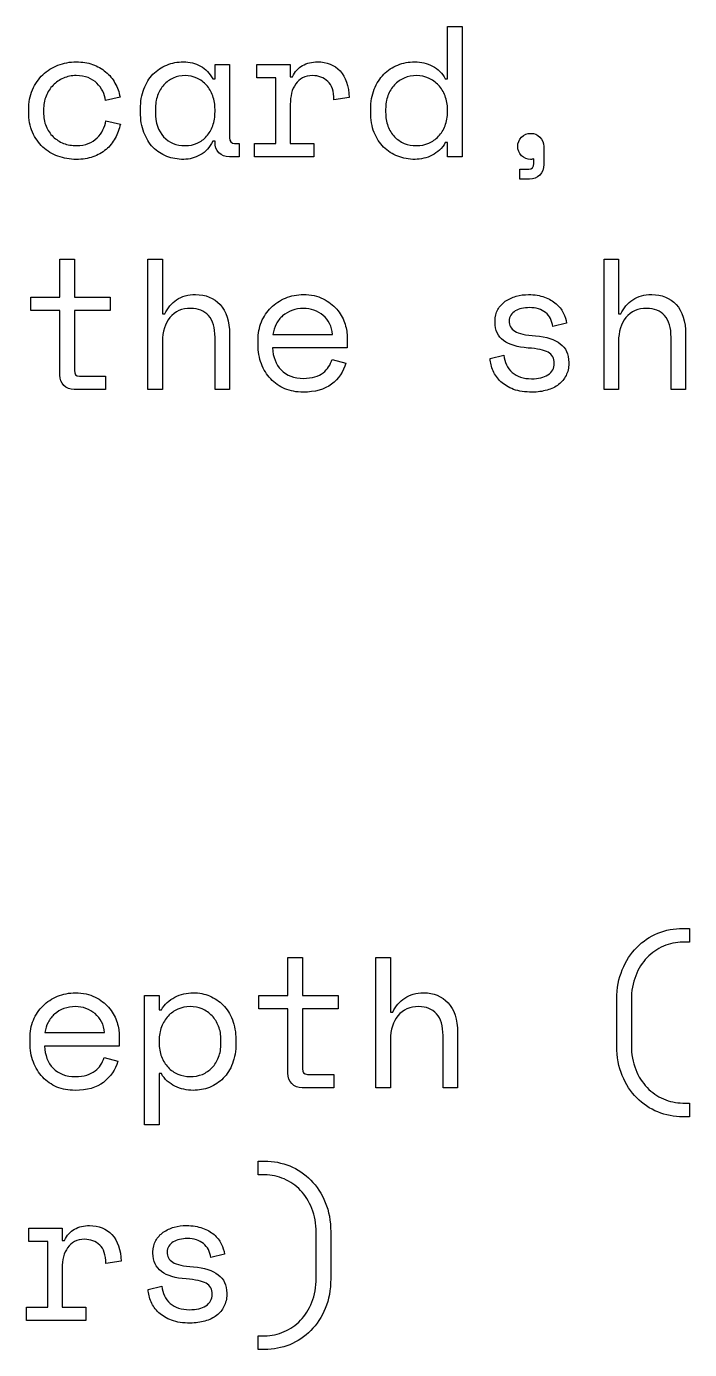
# Model space of a CAD drawing. Extents: x 0 to 841, y 0 to 662.
# Drawn here: x 269.15 to 284.21, y 621.15 to 651.23 of the extents above; entities that cross this region are included whole.
import ezdxf

# ---------------------------------------------------------------- set-up
doc = ezdxf.new("R2010")
doc.units = 0
doc.layers.get('0').update_dxf_attribs({"linetype": 'CONTINUOUS'})

msp = doc.modelspace()

# ---------------------------------------------------------------- linework, layer by layer
at = {"color": 7}
for points in [[(278.664437, 650.033798), (278.715237, 650.033798), (278.715237, 651.227598), (279.045437, 651.227598), (279.045437, 648.264265), (278.715237, 648.264265), (278.715237, 648.585998)], [(273.381238, 650.033798), (273.432038, 650.033798), (273.432038, 650.363998), (273.762238, 650.363998), (273.762238, 648.696065)], [(275.142304, 649.458065), (275.142304, 648.569065), (275.675704, 648.569065), (275.675704, 648.264265), (274.329505, 648.264265), (274.329505, 648.569065), (274.812104, 648.569065), (274.812104, 650.059198), (274.380305, 650.059198), (274.380305, 650.363998)], [(274.380305, 650.363998), (275.142304, 650.363998), (275.142304, 650.084598), (275.193104, 650.084598)], [(271.273039, 649.618931), (270.942839, 649.542731)], [(276.480037, 649.610465), (276.132904, 649.559665)], [(269.198706, 649.280265), (269.198706, 649.331065)], [(269.537373, 649.331065), (269.537373, 649.280265)], [(271.738705, 649.280265), (271.738705, 649.347998)], [(272.077372, 649.347998), (272.077372, 649.280265)], [(273.432038, 649.288731), (273.432038, 649.339531)], [(276.971104, 649.280265), (276.971104, 649.347998)], [(277.30977, 649.347998), (277.30977, 649.280265)], [(278.715237, 649.288731), (278.715237, 649.339531)], [(270.951306, 649.085531), (271.281505, 649.009331)], [(273.432038, 648.619865), (273.381238, 648.619865)], [(273.432038, 648.594465), (273.432038, 648.619865)], [(278.715237, 648.585998), (278.664437, 648.585998)], [(273.876538, 648.569065), (273.982371, 648.569065), (273.982371, 648.264265), (273.758005, 648.264265)], [(280.90387, 648.501332), (280.90387, 648.086465)], [(280.577903, 647.756265), (280.362003, 647.756265), (280.362003, 647.984865), (280.56097, 647.984865)], [(280.67527, 648.111865), (280.67527, 648.217698)], [(269.245273, 645.072333), (269.905672, 645.072333), (269.905672, 645.935932), (270.235872, 645.935932), (270.235872, 645.072333), (271.048672, 645.072333), (271.048672, 644.767533), (270.235872, 644.767533), (270.235872, 643.4044)], [(272.238238, 642.9726), (271.908039, 642.9726), (271.908039, 645.935932), (272.238238, 645.935932), (272.238238, 644.691333), (272.289038, 644.691333)], [(282.601436, 642.9726), (282.271236, 642.9726), (282.271236, 645.935932), (282.601436, 645.935932), (282.601436, 644.691333), (282.652236, 644.691333)], [(269.905672, 643.3028), (269.905672, 644.767533), (269.245273, 644.767533), (269.245273, 645.072333)], [(279.794736, 644.505066), (279.794736, 644.530466)], [(281.420336, 644.479666), (281.107069, 644.403466)], [(272.238238, 644.064799), (272.238238, 642.9726)], [(273.762238, 644.225666), (273.762238, 642.9726), (273.432038, 642.9726), (273.432038, 644.157933)], [(274.409938, 643.997066), (274.409938, 644.098666)], [(276.433471, 644.191799), (276.433471, 643.920866), (274.740138, 643.920866)], [(274.748604, 644.225666), (276.103271, 644.225666)], [(282.601436, 644.064799), (282.601436, 642.9726)], [(284.125435, 644.225666), (284.125435, 642.9726), (283.795235, 642.9726), (283.795235, 644.157933)], [(276.094804, 643.6584), (276.408071, 643.573733)], [(279.68467, 643.675333), (279.997936, 643.751533)], [(281.471136, 643.590666), (281.471136, 643.565266)], [(270.350172, 643.2774), (270.947072, 643.2774), (270.947072, 642.9726), (270.231639, 642.9726)]]:
    msp.add_lwpolyline(points, dxfattribs=at)
for points in [[(272.754705, 648.518265)], [(278.012504, 648.518265)], [(280.311203, 648.501332)], [(275.442871, 644.818333)], [(280.11647, 644.530466)]]:
    msp.add_lwpolyline(points, close=True, dxfattribs=at)
at = {"color": 4}
for points in [[(284.061935, 630.721336), (284.214335, 630.721336), (284.214335, 630.40807), (284.061935, 630.40807)], [(274.426871, 629.197337), (275.087271, 629.197337), (275.087271, 630.060937), (275.417471, 630.060937), (275.417471, 629.197337), (276.230271, 629.197337), (276.230271, 628.892537), (275.417471, 628.892537), (275.417471, 627.529404)], [(277.419837, 627.097604), (277.089637, 627.097604), (277.089637, 630.060937), (277.419837, 630.060937), (277.419837, 628.816337), (277.470637, 628.816337)], [(272.162039, 626.250938), (271.831839, 626.250938), (271.831839, 629.197337), (272.162039, 629.197337), (272.162039, 628.867137), (272.212838, 628.867137)], [(275.087271, 627.427804), (275.087271, 628.892537), (274.426871, 628.892537), (274.426871, 629.197337)], [(282.563336, 628.04587), (282.563336, 629.11267)], [(282.893536, 629.095737), (282.893536, 628.062804)], [(269.228339, 628.12207), (269.228339, 628.22367)], [(271.251872, 628.316804), (271.251872, 628.04587), (269.558539, 628.04587)], [(269.567006, 628.35067), (270.921672, 628.35067)], [(272.162039, 628.17287), (272.162039, 628.12207)], [(273.567505, 628.105137), (273.567505, 628.189804)], [(273.906171, 628.189804), (273.906171, 628.105137)], [(277.419837, 628.189804), (277.419837, 627.097604)], [(278.943837, 628.35067), (278.943837, 627.097604), (278.613637, 627.097604), (278.613637, 628.282937)], [(270.913206, 627.783404), (271.226472, 627.698737)], [(272.212838, 627.419337), (272.162039, 627.419337), (272.162039, 626.250938)], [(275.531771, 627.402404), (276.128671, 627.402404), (276.128671, 627.097604), (275.413238, 627.097604)], [(284.214335, 626.750471), (284.214335, 626.437204), (284.061935, 626.437204)], [(284.061935, 626.750471), (284.214335, 626.750471)], [(274.562338, 625.116405), (274.409938, 625.116405), (274.409938, 625.429671), (274.562338, 625.429671)], [(269.960706, 622.999738), (269.960706, 622.110739), (270.494106, 622.110739), (270.494106, 621.805939), (269.147906, 621.805939), (269.147906, 622.110739), (269.630506, 622.110739), (269.630506, 623.600872), (269.198706, 623.600872), (269.198706, 623.905672)], [(269.198706, 623.905672), (269.960706, 623.905672), (269.960706, 623.626272), (270.011506, 623.626272)], [(275.730738, 622.771138), (275.730738, 623.804072)], [(276.060937, 623.821005), (276.060937, 622.754205)], [(272.022339, 623.338405), (272.022339, 623.363805)], [(273.647938, 623.313005), (273.334672, 623.236805)], [(271.298439, 623.152138), (270.951306, 623.101338)], [(271.912272, 622.508672), (272.225538, 622.584872)], [(273.698738, 622.424005), (273.698738, 622.398605)], [(274.562338, 621.145539), (274.409938, 621.145539), (274.409938, 621.458806), (274.562338, 621.458806)]]:
    msp.add_lwpolyline(points, dxfattribs=at)
for points in [[(270.261272, 628.943337)], [(272.864772, 627.351604)], [(272.344072, 623.363805)]]:
    msp.add_lwpolyline(points, close=True, dxfattribs=at)
at = {"color": 7}
for points in [[(269.863339, 650.347064), (269.995984, 650.397864), (270.135683, 650.423264), (270.282439, 650.423264)], [(270.282439, 650.423264), (270.415083, 650.423264), (270.53785, 650.403509), (270.650739, 650.363998)], [(272.335605, 650.351298), (272.454138, 650.399276), (272.579727, 650.423264), (272.712372, 650.423264)], [(272.712372, 650.423264), (272.856305, 650.423264), (272.986127, 650.390809), (273.101838, 650.325898)], [(275.421704, 650.338598), (275.520482, 650.395042), (275.633371, 650.423264), (275.760371, 650.423264)], [(275.760371, 650.423264), (275.972037, 650.423264), (276.142782, 650.35412), (276.272604, 650.215831)], [(277.584937, 650.351298), (277.706293, 650.399276), (277.834704, 650.423264), (277.97017, 650.423264)], [(277.97017, 650.423264), (278.114104, 650.423264), (278.248159, 650.390809), (278.372337, 650.325898)], [(269.283373, 649.788265), (269.342639, 649.923731), (269.421661, 650.038031), (269.520439, 650.131165)], [(269.520439, 650.131165), (269.619217, 650.224298), (269.733517, 650.296264), (269.863339, 650.347064)], [(270.273972, 650.109998), (270.172372, 650.109998), (270.076417, 650.090242), (269.986106, 650.050731)], [(270.549139, 650.063431), (270.470117, 650.094476), (270.378395, 650.109998), (270.273972, 650.109998)], [(270.650739, 650.363998), (270.763628, 650.324487), (270.862406, 650.268042), (270.947072, 650.194665)], [(270.947072, 650.194665), (271.034561, 650.124109), (271.105117, 650.039442), (271.158739, 649.940665)], [(271.814905, 649.805198), (271.865705, 649.937842), (271.93485, 650.04932), (272.022339, 650.139631)], [(272.022339, 650.139631), (272.11265, 650.232764), (272.217072, 650.30332), (272.335605, 650.351298)], [(272.754705, 650.109998), (272.655927, 650.109998), (272.565616, 650.091653), (272.483772, 650.054965)], [(273.021405, 650.050731), (272.939561, 650.090242), (272.850661, 650.109998), (272.754705, 650.109998)], [(273.101838, 650.325898), (273.220372, 650.263809), (273.313505, 650.166442), (273.381238, 650.033798)], [(275.193104, 650.084598), (275.246727, 650.200309), (275.322927, 650.284976), (275.421704, 650.338598)], [(275.650304, 650.109998), (275.562815, 650.109998), (275.486615, 650.093065), (275.421704, 650.059198)], [(275.993204, 649.978765), (275.900071, 650.066253), (275.785771, 650.109998), (275.650304, 650.109998)], [(276.272604, 650.215831), (276.402426, 650.077542), (276.471571, 649.875753), (276.480037, 649.610465)], [(277.051537, 649.800965), (277.105159, 649.936431), (277.177126, 650.04932), (277.267437, 650.139631)], [(277.267437, 650.139631), (277.357748, 650.232764), (277.463582, 650.30332), (277.584937, 650.351298)], [(278.012504, 650.109998), (277.913726, 650.109998), (277.820593, 650.091653), (277.733104, 650.054965)], [(278.283437, 650.050731), (278.19877, 650.090242), (278.108459, 650.109998), (278.012504, 650.109998)], [(278.372337, 650.325898), (278.499337, 650.263809), (278.596703, 650.166442), (278.664437, 650.033798)], [(269.198706, 649.331065), (269.198706, 649.500398), (269.226928, 649.652798), (269.283373, 649.788265)], [(269.753272, 649.889865), (269.685539, 649.822131), (269.631917, 649.740287), (269.592406, 649.644331)], [(269.986106, 650.050731), (269.898617, 650.014042), (269.821006, 649.96042), (269.753272, 649.889865)], [(270.748106, 649.936431), (270.694483, 649.990053), (270.628161, 650.032387), (270.549139, 650.063431)], [(270.879339, 649.754398), (270.848294, 649.824953), (270.80455, 649.885631), (270.748106, 649.936431)], [(271.158739, 649.940665), (271.215183, 649.841887), (271.253283, 649.734642), (271.273039, 649.618931)], [(271.738705, 649.347998), (271.738705, 649.520154), (271.764105, 649.672554), (271.814905, 649.805198)], [(272.267872, 649.898331), (272.208605, 649.83342), (272.162039, 649.752987), (272.128172, 649.657031)], [(272.483772, 650.054965), (272.401927, 650.018276), (272.329961, 649.966065), (272.267872, 649.898331)], [(273.237305, 649.894098), (273.178038, 649.961831), (273.106072, 650.014042), (273.021405, 650.050731)], [(273.381238, 649.648565), (273.347372, 649.74452), (273.299394, 649.826365), (273.237305, 649.894098)], [(275.265071, 649.919498), (275.222738, 649.860231), (275.191693, 649.791087), (275.171938, 649.712065)], [(275.421704, 650.059198), (275.359615, 650.025331), (275.307404, 649.978765), (275.265071, 649.919498)], [(276.132904, 649.559665), (276.132904, 649.754398), (276.086337, 649.894098), (275.993204, 649.978765)], [(276.971104, 649.347998), (276.971104, 649.517331), (276.997915, 649.66832), (277.051537, 649.800965)], [(277.508737, 649.898331), (277.446648, 649.830598), (277.397259, 649.750165), (277.36057, 649.657031)], [(277.733104, 650.054965), (277.648437, 650.018276), (277.573648, 649.966065), (277.508737, 649.898331)], [(278.507803, 649.894098), (278.445715, 649.961831), (278.370926, 650.014042), (278.283437, 650.050731)], [(278.660203, 649.648565), (278.623515, 649.74452), (278.572715, 649.826365), (278.507803, 649.894098)], [(269.592406, 649.644331), (269.555717, 649.548376), (269.537373, 649.443954), (269.537373, 649.331065)], [(270.942839, 649.542731), (270.934372, 649.616109), (270.913206, 649.686665), (270.879339, 649.754398)], [(272.128172, 649.657031), (272.094305, 649.563898), (272.077372, 649.460887), (272.077372, 649.347998)], [(273.432038, 649.339531), (273.432038, 649.45242), (273.415105, 649.555431), (273.381238, 649.648565)], [(275.171938, 649.712065), (275.152182, 649.633042), (275.142304, 649.548376), (275.142304, 649.458065)], [(277.36057, 649.657031), (277.326704, 649.563898), (277.30977, 649.460887), (277.30977, 649.347998)], [(278.715237, 649.339531), (278.715237, 649.45242), (278.696892, 649.555431), (278.660203, 649.648565)], [(269.283373, 648.823065), (269.226928, 648.955709), (269.198706, 649.108109), (269.198706, 649.280265)], [(269.537373, 649.280265), (269.537373, 649.161731), (269.555717, 649.054487), (269.592406, 648.958531)], [(271.814905, 648.818832), (271.764105, 648.951476), (271.738705, 649.105287), (271.738705, 649.280265)], [(272.077372, 649.280265), (272.077372, 649.040376), (272.139461, 648.852698), (272.263638, 648.717232)], [(273.381238, 648.971231), (273.415105, 649.067187), (273.432038, 649.17302), (273.432038, 649.288731)], [(277.047304, 648.818832), (276.996504, 648.954298), (276.971104, 649.108109), (276.971104, 649.280265)], [(277.30977, 649.280265), (277.30977, 649.161731), (277.326704, 649.055898), (277.36057, 648.962765)], [(278.660203, 648.971231), (278.696892, 649.067187), (278.715237, 649.17302), (278.715237, 649.288731)], [(269.592406, 648.958531), (269.631917, 648.865398), (269.685539, 648.786376), (269.753272, 648.721465)], [(270.752339, 648.691832), (270.808783, 648.745454), (270.852528, 648.806132), (270.883572, 648.873865)], [(270.883572, 648.873865), (270.917439, 648.941598), (270.940017, 649.012154), (270.951306, 649.085531)], [(271.281505, 649.009331), (271.258928, 648.89362), (271.219417, 648.786376), (271.162972, 648.687598)], [(273.241538, 648.729932), (273.300805, 648.797665), (273.347372, 648.878098), (273.381238, 648.971231)], [(277.36057, 648.962765), (277.397259, 648.869632), (277.446648, 648.789198), (277.508737, 648.721465)], [(278.507803, 648.729932), (278.572715, 648.797665), (278.623515, 648.878098), (278.660203, 648.971231)], [(269.520439, 648.484398), (269.421661, 648.577532), (269.342639, 648.69042), (269.283373, 648.823065)], [(269.753272, 648.721465), (269.821006, 648.656554), (269.900028, 648.605754), (269.990339, 648.569065)], [(270.553372, 648.564832), (270.632394, 648.598698), (270.698717, 648.641032), (270.752339, 648.691832)], [(271.162972, 648.687598), (271.10935, 648.58882), (271.040205, 648.502743), (270.955539, 648.429365)], [(272.022339, 648.480165), (271.93485, 648.573298), (271.865705, 648.686187), (271.814905, 648.818832)], [(272.263638, 648.717232), (272.390638, 648.584587), (272.554327, 648.518265), (272.754705, 648.518265)], [(272.754705, 648.518265), (272.853483, 648.518265), (272.943794, 648.536609), (273.025638, 648.573298)], [(273.025638, 648.573298), (273.110305, 648.609987), (273.182272, 648.662198), (273.241538, 648.729932)], [(273.381238, 648.619865), (273.313505, 648.478754), (273.21896, 648.374332), (273.097605, 648.306598)], [(273.520938, 648.357398), (273.461671, 648.419487), (273.432038, 648.498509), (273.432038, 648.594465)], [(273.762238, 648.696065), (273.762238, 648.611398), (273.800338, 648.569065), (273.876538, 648.569065)], [(277.263204, 648.484398), (277.172893, 648.574709), (277.100926, 648.686187), (277.047304, 648.818832)], [(277.508737, 648.721465), (277.573648, 648.656554), (277.648437, 648.605754), (277.733104, 648.569065)], [(278.012504, 648.518265), (278.111281, 648.518265), (278.203004, 648.536609), (278.28767, 648.573298)], [(278.28767, 648.573298), (278.372337, 648.609987), (278.445715, 648.662198), (278.507803, 648.729932)], [(278.664437, 648.585998), (278.63057, 648.521087), (278.586826, 648.464643), (278.533203, 648.416665)], [(280.311203, 648.501332), (280.311203, 648.583176), (280.339425, 648.65232), (280.39587, 648.708765)], [(280.39587, 648.708765), (280.455136, 648.768032), (280.525692, 648.797665), (280.607536, 648.797665)], [(280.607536, 648.797665), (280.689381, 648.797665), (280.758525, 648.768032), (280.81497, 648.708765)], [(280.81497, 648.708765), (280.874236, 648.65232), (280.90387, 648.583176), (280.90387, 648.501332)], [(269.863339, 648.276965), (269.733517, 648.324943), (269.619217, 648.394087), (269.520439, 648.484398)], [(270.282439, 648.204998), (270.135683, 648.204998), (269.995984, 648.228987), (269.863339, 648.276965)], [(269.990339, 648.569065), (270.08065, 648.535198), (270.178017, 648.518265), (270.282439, 648.518265)], [(270.282439, 648.518265), (270.386861, 648.518265), (270.477172, 648.533787), (270.553372, 648.564832)], [(270.955539, 648.429365), (270.870872, 648.358809), (270.772094, 648.303776), (270.659206, 648.264265)], [(272.335605, 648.272732), (272.217072, 648.320709), (272.11265, 648.389854), (272.022339, 648.480165)], [(272.720838, 648.204998), (272.58255, 648.204998), (272.454138, 648.227576), (272.335605, 648.272732)], [(273.097605, 648.306598), (272.979072, 648.238865), (272.853483, 648.204998), (272.720838, 648.204998)], [(273.758005, 648.264265), (273.662049, 648.264265), (273.583027, 648.295309), (273.520938, 648.357398)], [(277.584937, 648.276965), (277.463582, 648.324943), (277.356337, 648.394087), (277.263204, 648.484398)], [(277.978637, 648.204998), (277.837526, 648.204998), (277.706293, 648.228987), (277.584937, 648.276965)], [(277.733104, 648.569065), (277.81777, 648.535198), (277.910904, 648.518265), (278.012504, 648.518265)], [(278.36387, 648.298132), (278.304604, 648.267087), (278.241104, 648.244509), (278.17337, 648.230398)], [(278.533203, 648.416665), (278.482403, 648.368687), (278.425959, 648.329176), (278.36387, 648.298132)], [(280.39587, 648.289665), (280.339425, 648.348932), (280.311203, 648.419487), (280.311203, 648.501332)], [(280.603303, 648.204998), (280.524281, 648.204998), (280.455136, 648.233221), (280.39587, 648.289665)], [(270.659206, 648.264265), (270.546317, 648.224754), (270.420728, 648.204998), (270.282439, 648.204998)], [(278.17337, 648.230398), (278.105637, 648.213465), (278.040726, 648.204998), (277.978637, 648.204998)], [(280.56097, 647.984865), (280.63717, 647.984865), (280.67527, 648.027198), (280.67527, 648.111865)], [(280.67527, 648.217698), (280.652692, 648.209232), (280.628703, 648.204998), (280.603303, 648.204998)], [(280.90387, 648.086465), (280.90387, 647.99051), (280.872825, 647.911487), (280.810736, 647.849398)], [(280.810736, 647.849398), (280.75147, 647.78731), (280.673858, 647.756265), (280.577903, 647.756265)], [(272.289038, 644.691333), (272.35395, 644.826799), (272.444261, 644.934044), (272.559972, 645.013066)], [(272.559972, 645.013066), (272.678505, 645.092088), (272.822438, 645.131599), (272.991772, 645.131599)], [(272.991772, 645.131599), (273.220372, 645.131599), (273.405227, 645.055399), (273.546338, 644.902999)], [(274.706271, 644.835266), (274.799404, 644.928399), (274.90806, 645.000366), (275.032238, 645.051166)], [(275.032238, 645.051166), (275.159238, 645.104788), (275.296115, 645.131599), (275.442871, 645.131599)], [(275.442871, 645.131599), (275.615026, 645.131599), (275.763193, 645.099144), (275.887371, 645.034233)], [(275.887371, 645.034233), (276.014371, 644.972144), (276.117382, 644.894533), (276.196404, 644.801399)], [(279.858236, 644.788699), (279.90057, 644.864899), (279.957014, 644.928399), (280.02757, 644.979199)], [(280.02757, 644.979199), (280.100948, 645.029999), (280.182792, 645.068099), (280.273103, 645.093499)], [(280.273103, 645.093499), (280.363414, 645.118899), (280.457959, 645.131599), (280.556736, 645.131599)], [(280.556736, 645.131599), (280.695025, 645.131599), (280.816381, 645.111844), (280.920803, 645.072333)], [(280.920803, 645.072333), (281.025225, 645.035644), (281.112714, 644.986255), (281.183269, 644.924166)], [(282.652236, 644.691333), (282.717147, 644.826799), (282.807458, 644.934044), (282.923169, 645.013066)], [(282.923169, 645.013066), (283.041702, 645.092088), (283.185636, 645.131599), (283.354969, 645.131599)], [(283.354969, 645.131599), (283.583569, 645.131599), (283.768424, 645.055399), (283.909535, 644.902999)], [(272.881705, 644.818333), (272.681327, 644.818333), (272.523283, 644.749188), (272.407572, 644.610899)], [(273.283872, 644.653233), (273.185094, 644.763299), (273.051038, 644.818333), (272.881705, 644.818333)], [(273.546338, 644.902999), (273.690271, 644.753422), (273.762238, 644.527644), (273.762238, 644.225666)], [(274.486138, 644.509299), (274.53976, 644.636299), (274.613138, 644.744955), (274.706271, 644.835266)], [(275.180404, 644.771766), (275.101382, 644.743544), (275.030827, 644.702622), (274.968738, 644.648999)], [(275.442871, 644.818333), (275.349738, 644.818333), (275.262249, 644.80281), (275.180404, 644.771766)], [(275.679938, 644.775999), (275.603738, 644.804221), (275.524715, 644.818333), (275.442871, 644.818333)], [(275.887371, 644.657466), (275.828104, 644.708266), (275.75896, 644.747777), (275.679938, 644.775999)], [(276.196404, 644.801399), (276.278249, 644.708266), (276.337515, 644.606666), (276.374204, 644.496599)], [(279.794736, 644.530466), (279.794736, 644.629244), (279.815903, 644.715322), (279.858236, 644.788699)], [(280.15457, 644.661699), (280.12917, 644.62501), (280.11647, 644.581266), (280.11647, 644.530466)], [(280.25617, 644.759066), (280.213836, 644.733666), (280.17997, 644.70121), (280.15457, 644.661699)], [(280.400103, 644.814099), (280.346481, 644.80281), (280.298503, 644.784466), (280.25617, 644.759066)], [(280.57367, 644.835266), (280.514403, 644.835266), (280.456547, 644.82821), (280.400103, 644.814099)], [(280.941969, 644.720966), (280.848836, 644.797166), (280.72607, 644.835266), (280.57367, 644.835266)], [(281.107069, 644.403466), (281.092958, 644.538933), (281.037925, 644.644766), (280.941969, 644.720966)], [(281.183269, 644.924166), (281.253825, 644.864899), (281.307447, 644.795755), (281.344136, 644.716733)], [(281.344136, 644.716733), (281.383647, 644.63771), (281.409047, 644.558688), (281.420336, 644.479666)], [(283.244902, 644.818333), (283.044524, 644.818333), (282.88648, 644.749188), (282.770769, 644.610899)], [(283.647069, 644.653233), (283.548291, 644.763299), (283.414236, 644.818333), (283.244902, 644.818333)], [(283.909535, 644.902999), (284.053469, 644.753422), (284.125435, 644.527644), (284.125435, 644.225666)], [(272.407572, 644.610899), (272.294683, 644.475433), (272.238238, 644.293399), (272.238238, 644.064799)], [(273.432038, 644.157933), (273.432038, 644.378066), (273.382649, 644.543166), (273.283872, 644.653233)], [(274.409938, 644.098666), (274.409938, 644.245422), (274.435338, 644.382299), (274.486138, 644.509299)], [(274.820571, 644.458499), (274.783882, 644.387944), (274.759893, 644.310333), (274.748604, 644.225666)], [(274.968738, 644.648999), (274.909471, 644.595377), (274.860082, 644.531877), (274.820571, 644.458499)], [(276.035537, 644.471199), (275.998849, 644.544577), (275.94946, 644.606666), (275.887371, 644.657466)], [(276.103271, 644.225666), (276.097626, 644.315977), (276.075049, 644.397822), (276.035537, 644.471199)], [(276.374204, 644.496599), (276.413715, 644.386533), (276.433471, 644.284933), (276.433471, 644.191799)], [(279.98947, 644.085966), (279.859648, 644.181922), (279.794736, 644.321622), (279.794736, 644.505066)], [(280.11647, 644.530466), (280.11647, 644.428866), (280.158803, 644.351255), (280.24347, 644.297633)], [(282.770769, 644.610899), (282.65788, 644.475433), (282.601436, 644.293399), (282.601436, 644.064799)], [(283.795235, 644.157933), (283.795235, 644.378066), (283.745847, 644.543166), (283.647069, 644.653233)], [(280.54827, 643.916633), (280.305559, 643.933566), (280.119292, 643.990011), (279.98947, 644.085966)], [(280.24347, 644.297633), (280.330959, 644.244011), (280.489003, 644.208733), (280.717603, 644.191799)], [(280.717603, 644.191799), (280.963136, 644.172044), (281.149403, 644.112777), (281.276403, 644.013999)], [(274.486138, 643.5568), (274.435338, 643.689444), (274.409938, 643.8362), (274.409938, 643.997066)], [(274.740138, 643.920866), (274.748604, 643.712022), (274.813516, 643.5441), (274.934871, 643.4171)], [(281.001236, 643.819266), (280.908103, 643.870066), (280.757114, 643.902522), (280.54827, 643.916633)], [(281.140936, 643.565266), (281.140936, 643.6838), (281.094369, 643.768466), (281.001236, 643.819266)], [(281.276403, 644.013999), (281.406225, 643.918044), (281.471136, 643.776933), (281.471136, 643.590666)], [(274.697805, 643.2139), (274.607493, 643.309855), (274.536938, 643.424155), (274.486138, 643.5568)], [(275.887371, 643.3536), (275.940993, 643.393111), (275.983326, 643.438266), (276.014371, 643.489066)], [(276.014371, 643.489066), (276.048237, 643.542689), (276.075049, 643.599133), (276.094804, 643.6584)], [(276.408071, 643.573733), (276.348804, 643.379), (276.238737, 643.219544), (276.077871, 643.095366)], [(279.752403, 643.395933), (279.712892, 643.489066), (279.690314, 643.5822), (279.68467, 643.675333)], [(279.997936, 643.751533), (280.012048, 643.590666), (280.074136, 643.460844), (280.184203, 643.362066)], [(280.997003, 643.307033), (281.092958, 643.369122), (281.140936, 643.4552), (281.140936, 643.565266)], [(281.471136, 643.565266), (281.471136, 643.463666), (281.449969, 643.371944), (281.407636, 643.2901)], [(269.994572, 643.065733), (269.935306, 643.127822), (269.905672, 643.206844), (269.905672, 643.3028)], [(270.235872, 643.4044), (270.235872, 643.319733), (270.273972, 643.2774), (270.350172, 643.2774)], [(275.019538, 642.989533), (274.89536, 643.043155), (274.788116, 643.117944), (274.697805, 643.2139)], [(274.934871, 643.4171), (275.056227, 643.2901), (275.22556, 643.2266), (275.442871, 643.2266)], [(275.442871, 643.2266), (275.541649, 643.2266), (275.627726, 643.237889), (275.701104, 643.260466)], [(275.701104, 643.260466), (275.774482, 643.283044), (275.836571, 643.314089), (275.887371, 643.3536)], [(279.92597, 643.1504), (279.84977, 643.223777), (279.791914, 643.305622), (279.752403, 643.395933)], [(280.184203, 643.362066), (280.29427, 643.266111), (280.441025, 643.218133), (280.62447, 643.218133)], [(280.62447, 643.218133), (280.779692, 643.218133), (280.90387, 643.247766), (280.997003, 643.307033)], [(281.407636, 643.2901), (281.368125, 643.211077), (281.311681, 643.143344), (281.238303, 643.0869)], [(270.231639, 642.9726), (270.135683, 642.9726), (270.056661, 643.003644), (269.994572, 643.065733)], [(275.434404, 642.913333), (275.284827, 642.913333), (275.146538, 642.938733), (275.019538, 642.989533)], [(276.077871, 643.095366), (275.919826, 642.974011), (275.705338, 642.913333), (275.434404, 642.913333)], [(280.21807, 642.976833), (280.102359, 643.021989), (280.004992, 643.079844), (279.92597, 643.1504)], [(280.641403, 642.913333), (280.477714, 642.913333), (280.336603, 642.9345), (280.21807, 642.976833)], [(280.975836, 642.9599), (280.874236, 642.928855), (280.762758, 642.913333), (280.641403, 642.913333)], [(281.238303, 643.0869), (281.167747, 643.030455), (281.080258, 642.988122), (280.975836, 642.9599)]]:
    msp.add_open_spline(points, degree=3, dxfattribs=at)
at = {"color": 4}
for points in [[(283.016302, 630.289536), (283.154591, 630.430648), (283.314047, 630.537892), (283.494669, 630.61127)], [(283.494669, 630.61127), (283.675291, 630.684647), (283.86438, 630.721336), (284.061935, 630.721336)], [(282.686102, 629.781537), (282.767947, 629.981914), (282.878013, 630.151248), (283.016302, 630.289536)], [(283.621669, 630.314936), (283.480558, 630.25567), (283.35638, 630.169592), (283.249136, 630.056703)], [(284.061935, 630.40807), (283.909535, 630.40807), (283.76278, 630.377025), (283.621669, 630.314936)], [(283.249136, 630.056703), (283.141891, 629.943814), (283.055813, 629.805526), (282.990902, 629.641837)], [(282.563336, 629.11267), (282.563336, 629.361026), (282.604258, 629.583981), (282.686102, 629.781537)], [(282.990902, 629.641837), (282.925991, 629.48097), (282.893536, 629.298937), (282.893536, 629.095737)], [(269.524673, 628.96027), (269.617806, 629.053403), (269.726461, 629.12537), (269.850639, 629.17617)], [(269.850639, 629.17617), (269.977639, 629.229792), (270.114517, 629.256603), (270.261272, 629.256603)], [(270.261272, 629.256603), (270.433428, 629.256603), (270.581594, 629.224148), (270.705772, 629.159237)], [(270.705772, 629.159237), (270.832772, 629.097148), (270.935783, 629.019537), (271.014805, 628.926404)], [(272.212838, 628.867137), (272.286216, 628.994137), (272.387816, 629.090092), (272.517638, 629.155003)], [(272.517638, 629.155003), (272.647461, 629.222737), (272.788572, 629.256603), (272.940972, 629.256603)], [(272.940972, 629.256603), (273.070794, 629.256603), (273.19356, 629.232615), (273.309272, 629.184637)], [(273.309272, 629.184637), (273.424983, 629.136659), (273.526583, 629.067515), (273.614071, 628.977204)], [(277.470637, 628.816337), (277.535548, 628.951804), (277.625859, 629.059048), (277.74157, 629.13807)], [(277.74157, 629.13807), (277.860104, 629.217092), (278.004037, 629.256603), (278.17337, 629.256603)], [(278.17337, 629.256603), (278.40197, 629.256603), (278.586826, 629.180403), (278.727937, 629.028003)], [(278.727937, 629.028003), (278.87187, 628.878426), (278.943837, 628.652648), (278.943837, 628.35067)], [(269.304539, 628.634304), (269.358161, 628.761304), (269.431539, 628.869959), (269.524673, 628.96027)], [(269.787139, 628.774004), (269.727872, 628.720381), (269.678484, 628.656881), (269.638973, 628.583504)], [(269.998806, 628.89677), (269.919784, 628.868548), (269.849228, 628.827626), (269.787139, 628.774004)], [(270.261272, 628.943337), (270.168139, 628.943337), (270.08065, 628.927815), (269.998806, 628.89677)], [(270.498339, 628.901004), (270.422139, 628.929226), (270.343117, 628.943337), (270.261272, 628.943337)], [(270.705772, 628.78247), (270.646506, 628.83327), (270.577361, 628.872781), (270.498339, 628.901004)], [(270.853939, 628.596204), (270.81725, 628.669581), (270.767861, 628.73167), (270.705772, 628.78247)], [(271.014805, 628.926404), (271.09665, 628.83327), (271.155917, 628.73167), (271.192605, 628.621604)], [(272.365238, 628.727437), (272.30315, 628.659704), (272.253761, 628.577859), (272.217072, 628.481904)], [(272.589605, 628.88407), (272.504938, 628.847381), (272.43015, 628.79517), (272.365238, 628.727437)], [(272.864772, 628.943337), (272.765994, 628.943337), (272.674272, 628.923581), (272.589605, 628.88407)], [(273.139938, 628.888304), (273.055272, 628.924992), (272.963549, 628.943337), (272.864772, 628.943337)], [(273.364305, 628.73167), (273.302216, 628.799404), (273.227427, 628.851615), (273.139938, 628.888304)], [(273.512471, 628.494604), (273.478605, 628.587737), (273.429216, 628.666759), (273.364305, 628.73167)], [(273.614071, 628.977204), (273.704383, 628.886892), (273.774938, 628.775415), (273.825738, 628.64277)], [(277.58917, 628.735904), (277.476282, 628.600437), (277.419837, 628.418404), (277.419837, 628.189804)], [(278.063304, 628.943337), (277.862926, 628.943337), (277.704881, 628.874192), (277.58917, 628.735904)], [(278.46547, 628.778237), (278.366692, 628.888304), (278.232637, 628.943337), (278.063304, 628.943337)], [(278.613637, 628.282937), (278.613637, 628.50307), (278.564248, 628.66817), (278.46547, 628.778237)], [(269.228339, 628.22367), (269.228339, 628.370426), (269.253739, 628.507304), (269.304539, 628.634304)], [(269.638973, 628.583504), (269.602284, 628.512948), (269.578295, 628.435337), (269.567006, 628.35067)], [(270.921672, 628.35067), (270.916028, 628.440981), (270.89345, 628.522826), (270.853939, 628.596204)], [(271.192605, 628.621604), (271.232117, 628.511537), (271.251872, 628.409937), (271.251872, 628.316804)], [(272.217072, 628.481904), (272.180383, 628.38877), (272.162039, 628.285759), (272.162039, 628.17287)], [(273.567505, 628.189804), (273.567505, 628.302693), (273.54916, 628.404293), (273.512471, 628.494604)], [(273.825738, 628.64277), (273.87936, 628.510126), (273.906171, 628.359137), (273.906171, 628.189804)], [(269.304539, 627.681804), (269.253739, 627.814448), (269.228339, 627.961204), (269.228339, 628.12207)], [(272.162039, 628.12207), (272.162039, 628.006359), (272.180383, 627.900526), (272.217072, 627.80457)], [(269.558539, 628.04587), (269.567006, 627.837026), (269.631917, 627.669104), (269.753272, 627.542104)], [(273.512471, 627.79187), (273.54916, 627.885004), (273.567505, 627.989426), (273.567505, 628.105137)], [(273.906171, 628.105137), (273.906171, 627.932982), (273.880771, 627.780582), (273.829971, 627.647937)], [(282.686102, 627.372771), (282.604258, 627.570326), (282.563336, 627.794693), (282.563336, 628.04587)], [(282.893536, 628.062804), (282.893536, 627.859604), (282.925991, 627.676159), (282.990902, 627.512471)], [(269.516206, 627.338904), (269.425895, 627.434859), (269.355339, 627.549159), (269.304539, 627.681804)], [(269.753272, 627.542104), (269.874628, 627.415104), (270.043961, 627.351604), (270.261272, 627.351604)], [(270.705772, 627.478604), (270.759394, 627.518115), (270.801728, 627.563271), (270.832772, 627.614071)], [(270.832772, 627.614071), (270.866639, 627.667693), (270.89345, 627.724137), (270.913206, 627.783404)], [(271.226472, 627.698737), (271.167205, 627.504004), (271.057139, 627.344548), (270.896272, 627.220371)], [(272.217072, 627.80457), (272.253761, 627.711437), (272.30315, 627.631004), (272.365238, 627.563271)], [(272.365238, 627.563271), (272.43015, 627.495537), (272.504938, 627.443326), (272.589605, 627.406637)], [(273.144172, 627.402404), (273.228838, 627.439093), (273.302216, 627.489893), (273.364305, 627.554804)], [(273.364305, 627.554804), (273.429216, 627.619715), (273.478605, 627.698737), (273.512471, 627.79187)], [(273.829971, 627.647937), (273.779171, 627.515293), (273.708616, 627.403815), (273.618305, 627.313504)], [(275.417471, 627.529404), (275.417471, 627.444737), (275.455571, 627.402404), (275.531771, 627.402404)], [(282.990902, 627.512471), (283.055813, 627.351604), (283.141891, 627.214726), (283.249136, 627.101837)], [(269.837939, 627.114537), (269.713761, 627.16816), (269.606517, 627.242948), (269.516206, 627.338904)], [(270.896272, 627.220371), (270.738228, 627.099015), (270.523739, 627.038337), (270.252806, 627.038337)], [(270.261272, 627.351604), (270.36005, 627.351604), (270.446128, 627.362893), (270.519506, 627.385471)], [(270.519506, 627.385471), (270.592883, 627.408048), (270.654972, 627.439093), (270.705772, 627.478604)], [(272.348305, 627.250004), (272.294683, 627.297982), (272.249527, 627.354426), (272.212838, 627.419337)], [(272.521872, 627.131471), (272.459783, 627.165337), (272.401927, 627.204848), (272.348305, 627.250004)], [(272.589605, 627.406637), (272.674272, 627.369948), (272.765994, 627.351604), (272.864772, 627.351604)], [(272.864772, 627.351604), (272.966372, 627.351604), (273.059505, 627.368537), (273.144172, 627.402404)], [(273.618305, 627.313504), (273.530816, 627.223193), (273.427805, 627.154048), (273.309272, 627.106071)], [(275.176171, 627.190737), (275.116904, 627.252826), (275.087271, 627.331848), (275.087271, 627.427804)], [(283.016302, 626.869004), (282.878013, 627.007293), (282.767947, 627.175215), (282.686102, 627.372771)], [(270.252806, 627.038337), (270.103228, 627.038337), (269.964939, 627.063737), (269.837939, 627.114537)], [(272.725072, 627.063737), (272.654516, 627.077848), (272.586783, 627.100426), (272.521872, 627.131471)], [(272.932505, 627.038337), (272.864772, 627.038337), (272.795627, 627.046804), (272.725072, 627.063737)], [(273.309272, 627.106071), (273.190738, 627.060915), (273.065149, 627.038337), (272.932505, 627.038337)], [(275.413238, 627.097604), (275.317282, 627.097604), (275.23826, 627.128648), (275.176171, 627.190737)], [(283.249136, 627.101837), (283.35638, 626.988948), (283.480558, 626.902871), (283.621669, 626.843604)], [(283.494669, 626.547271), (283.314047, 626.620649), (283.154591, 626.727893), (283.016302, 626.869004)], [(283.621669, 626.843604), (283.76278, 626.781515), (283.909535, 626.750471), (284.061935, 626.750471)], [(284.061935, 626.437204), (283.86438, 626.437204), (283.675291, 626.473893), (283.494669, 626.547271)], [(274.562338, 625.429671), (274.759893, 625.429671), (274.948982, 625.392982), (275.129604, 625.319604)], [(275.002604, 625.023271), (274.861493, 625.08536), (274.714738, 625.116405), (274.562338, 625.116405)], [(275.129604, 625.319604), (275.310227, 625.246227), (275.469682, 625.138982), (275.607971, 624.997871)], [(275.375138, 624.765038), (275.267893, 624.877927), (275.143715, 624.964005), (275.002604, 625.023271)], [(275.607971, 624.997871), (275.74626, 624.859582), (275.856326, 624.690249), (275.938171, 624.489871)], [(275.633371, 624.350171), (275.56846, 624.51386), (275.482382, 624.652149), (275.375138, 624.765038)], [(275.730738, 623.804072), (275.730738, 624.007272), (275.698282, 624.189305), (275.633371, 624.350171)], [(275.938171, 624.489871), (276.020015, 624.292316), (276.060937, 624.06936), (276.060937, 623.821005)], [(270.240106, 623.880272), (270.338883, 623.936716), (270.451772, 623.964938), (270.578772, 623.964938)], [(270.578772, 623.964938), (270.790439, 623.964938), (270.961183, 623.895794), (271.091005, 623.757505)], [(272.255172, 623.812538), (272.32855, 623.863338), (272.410394, 623.901438), (272.500705, 623.926838)], [(272.500705, 623.926838), (272.591016, 623.952238), (272.685561, 623.964938), (272.784338, 623.964938)], [(272.784338, 623.964938), (272.922627, 623.964938), (273.043983, 623.945183), (273.148405, 623.905672)], [(273.148405, 623.905672), (273.252827, 623.868983), (273.340316, 623.819594), (273.410872, 623.757505)], [(270.011506, 623.626272), (270.065128, 623.741983), (270.141328, 623.826649), (270.240106, 623.880272)], [(270.468706, 623.651672), (270.381217, 623.651672), (270.305017, 623.634738), (270.240106, 623.600872)], [(270.811606, 623.520438), (270.718472, 623.607927), (270.604172, 623.651672), (270.468706, 623.651672)], [(271.091005, 623.757505), (271.220828, 623.619216), (271.289972, 623.417427), (271.298439, 623.152138)], [(272.022339, 623.363805), (272.022339, 623.462583), (272.043505, 623.548661), (272.085839, 623.622038)], [(272.085839, 623.622038), (272.128172, 623.698238), (272.184616, 623.761738), (272.255172, 623.812538)], [(272.627705, 623.647438), (272.574083, 623.636149), (272.526105, 623.617805), (272.483772, 623.592405)], [(272.801272, 623.668605), (272.742005, 623.668605), (272.684149, 623.661549), (272.627705, 623.647438)], [(273.169572, 623.554305), (273.076438, 623.630505), (272.953672, 623.668605), (272.801272, 623.668605)], [(273.410872, 623.757505), (273.481427, 623.698238), (273.535049, 623.629094), (273.571738, 623.550072)], [(270.083472, 623.461172), (270.041139, 623.401905), (270.010095, 623.332761), (269.990339, 623.253738)], [(270.240106, 623.600872), (270.178017, 623.567005), (270.125806, 623.520438), (270.083472, 623.461172)], [(270.951306, 623.101338), (270.951306, 623.296072), (270.904739, 623.435772), (270.811606, 623.520438)], [(272.217072, 622.919305), (272.08725, 623.015261), (272.022339, 623.154961), (272.022339, 623.338405)], [(272.382172, 623.495038), (272.356772, 623.458349), (272.344072, 623.414605), (272.344072, 623.363805)], [(272.344072, 623.363805), (272.344072, 623.262205), (272.386405, 623.184594), (272.471072, 623.130972)], [(272.483772, 623.592405), (272.441438, 623.567005), (272.407572, 623.534549), (272.382172, 623.495038)], [(273.334672, 623.236805), (273.32056, 623.372272), (273.265527, 623.478105), (273.169572, 623.554305)], [(273.571738, 623.550072), (273.611249, 623.471049), (273.636649, 623.392027), (273.647938, 623.313005)], [(269.990339, 623.253738), (269.970584, 623.174716), (269.960706, 623.09005), (269.960706, 622.999738)], [(272.471072, 623.130972), (272.558561, 623.07735), (272.716605, 623.042072), (272.945205, 623.025138)], [(272.945205, 623.025138), (273.190738, 623.005383), (273.377005, 622.946116), (273.504005, 622.847338)], [(272.775872, 622.749972), (272.533161, 622.766905), (272.346894, 622.82335), (272.217072, 622.919305)], [(273.228838, 622.652605), (273.135705, 622.703405), (272.984716, 622.735861), (272.775872, 622.749972)], [(273.504005, 622.847338), (273.633827, 622.751383), (273.698738, 622.610272), (273.698738, 622.424005)], [(275.633371, 622.220805), (275.698282, 622.384494), (275.730738, 622.567939), (275.730738, 622.771138)], [(276.060937, 622.754205), (276.060937, 622.503027), (276.020015, 622.278661), (275.938171, 622.081105)], [(271.980005, 622.229272), (271.940494, 622.322405), (271.917916, 622.415539), (271.912272, 622.508672)], [(272.225538, 622.584872), (272.23965, 622.424005), (272.301738, 622.294183), (272.411805, 622.195405)], [(273.224605, 622.140372), (273.32056, 622.202461), (273.368538, 622.288539), (273.368538, 622.398605)], [(273.368538, 622.398605), (273.368538, 622.517139), (273.321972, 622.601805), (273.228838, 622.652605)], [(273.698738, 622.398605), (273.698738, 622.297005), (273.677571, 622.205283), (273.635238, 622.123439)], [(272.153572, 621.983739), (272.077372, 622.057116), (272.019516, 622.138961), (271.980005, 622.229272)], [(272.411805, 622.195405), (272.521872, 622.09945), (272.668627, 622.051472), (272.852072, 622.051472)], [(272.852072, 622.051472), (273.007294, 622.051472), (273.131472, 622.081105), (273.224605, 622.140372)], [(273.635238, 622.123439), (273.595727, 622.044416), (273.539283, 621.976683), (273.465905, 621.920239)], [(275.375138, 621.810172), (275.482382, 621.923061), (275.56846, 622.059939), (275.633371, 622.220805)], [(272.445672, 621.810172), (272.329961, 621.855328), (272.232594, 621.913183), (272.153572, 621.983739)], [(272.869005, 621.746672), (272.705316, 621.746672), (272.564205, 621.767839), (272.445672, 621.810172)], [(273.465905, 621.920239), (273.395349, 621.863794), (273.30786, 621.821461), (273.203438, 621.793239)], [(275.002604, 621.551939), (275.143715, 621.611205), (275.267893, 621.697283), (275.375138, 621.810172)], [(275.938171, 622.081105), (275.856326, 621.88355), (275.74626, 621.715628), (275.607971, 621.577339)], [(273.203438, 621.793239), (273.101838, 621.762194), (272.990361, 621.746672), (272.869005, 621.746672)], [(274.562338, 621.458806), (274.714738, 621.458806), (274.861493, 621.48985), (275.002604, 621.551939)], [(275.607971, 621.577339), (275.469682, 621.436228), (275.310227, 621.328983), (275.129604, 621.255606)], [(275.129604, 621.255606), (274.948982, 621.182228), (274.759893, 621.145539), (274.562338, 621.145539)]]:
    msp.add_open_spline(points, degree=3, dxfattribs=at)

doc.saveas('drawing.dxf')
